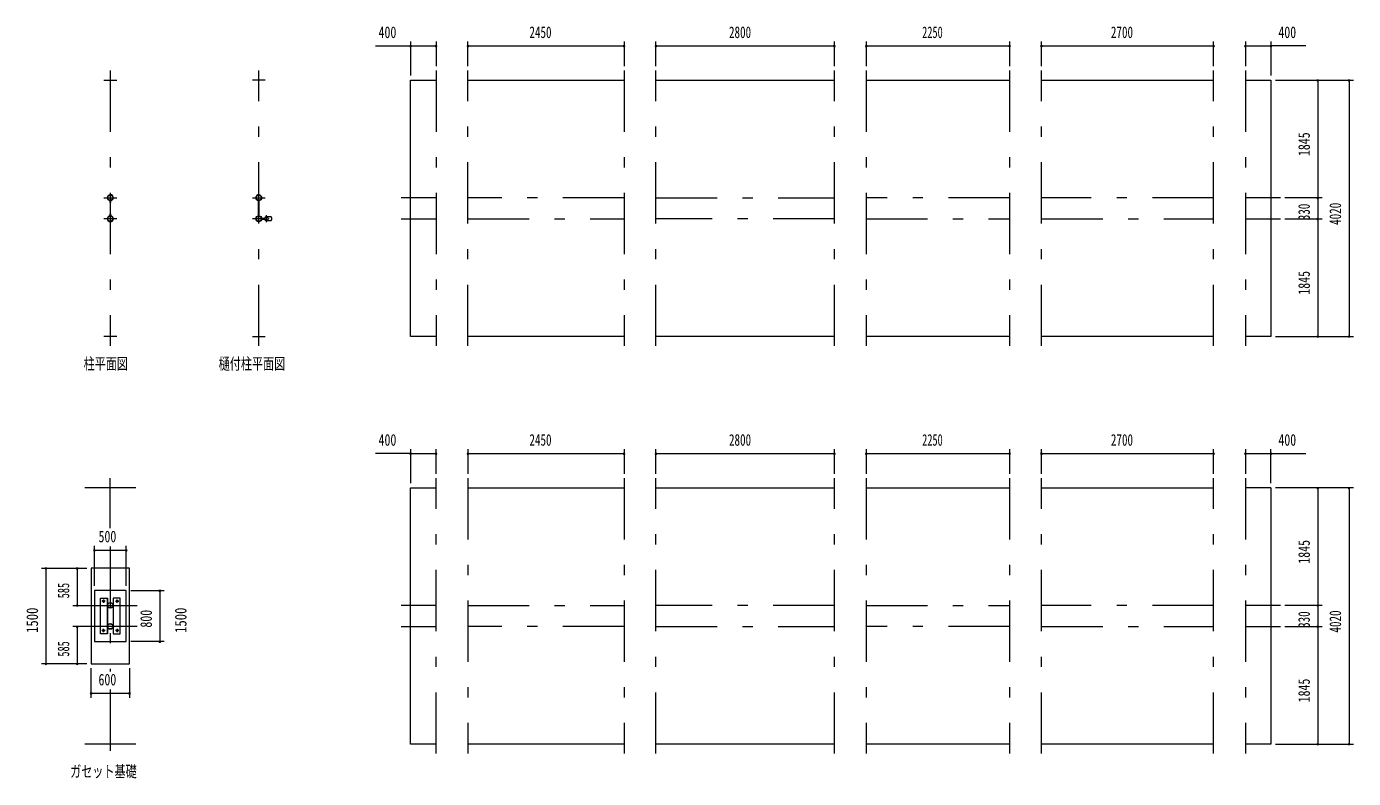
# Model space of a CAD drawing. Units: millimetres, scale not verified. Extents: x -31992 to 32005, y -14700 to 14700.
# Drawn here: x -31992 to -11171, y -11328 to 468 of the extents above; entities that cross this region are included whole.
import ezdxf
from ezdxf.enums import TextEntityAlignment as Align

# ---------------------------------------------------------------- set-up
doc = ezdxf.new("R2010")
doc.units = ezdxf.units.MM
doc.header["$LTSCALE"] = 80
doc.linetypes.add('USER3', pattern=[24, 12, -5, 2, -5])
for name, color, linetype, lineweight in [('0-2_1-07BOLD', 7, 'Continuous', 18), ('0-3_1-27CENTER', 3, 'USER3', 18), ('0-5_1-57DIM', 3, 'Continuous', 18)]:
    doc.layers.add(name, color=color, linetype=linetype, lineweight=lineweight)
doc.styles.add('ＭＳ ゴシック', font='')
doc.styles.get('ＭＳ ゴシック').set_extended_font_data('MS Gothic')

msp = doc.modelspace()

# ---------------------------------------------------------------- linework, layer by layer
at = {"layer": '0-2_1-07BOLD'}
for p, q in [((-30777.34, -372.46), (-30577.35, -372.46)), ((-28247.61, -372.46), (-28447.61, -372.46)), ((-25066.16, -372.46), (-22616.16, -372.46)), ((-22116.16, -372.46), (-19316.16, -372.46)), ((-18816.16, -372.46), (-16566.16, -372.46)), ((-16066.16, -372.46), (-13366.16, -372.46)), ((-30680.33, -2261.9), (-30680.33, -2503.01)), ((-30674.33, -2503.01), (-30674.33, -2261.9)), ((-28350.63, -2503.01), (-28350.63, -2261.9)), ((-28344.63, -2261.9), (-28344.63, -2503.01)), ((-28303.17, -2544.45), (-28256.96, -2544.45)), ((-28256.96, -2550.46), (-28303.17, -2550.46)), ((-28258.35, -2542.85), (-28301.7, -2542.85)), ((-28301.7, -2552.06), (-28258.35, -2552.06)), ((-28152.52, -2519.96), (-28220.1, -2519.96)), ((-28220.1, -2574.96), (-28152.52, -2574.96)), ((-30577.35, -4392.46), (-30777.34, -4392.46)), ((-28447.61, -4392.46), (-28247.61, -4392.46)), ((-22616.16, -4392.46), (-25066.16, -4392.46)), ((-19316.16, -4392.46), (-22116.16, -4392.46)), ((-16566.16, -4392.46), (-18816.16, -4392.46)), ((-13366.16, -4392.46), (-16066.16, -4392.46)), ((-30277.34, -6767.46), (-31077.34, -6767.46)), ((-25066.16, -6767.46), (-22616.16, -6767.46)), ((-22116.16, -6767.46), (-19316.16, -6767.46)), ((-18816.16, -6767.46), (-16566.16, -6767.46)), ((-16066.16, -6767.46), (-13366.16, -6767.46)), ((-12466.16, -6767.46), (-12866.16, -6767.46)), ((-30726.39, -8497.46), (-30726.39, -9057.46)), ((-30628.29, -9057.46), (-30628.29, -8497.46)), ((-30277.34, -10787.46), (-31077.34, -10787.46)), ((-22616.16, -10787.46), (-25066.16, -10787.46)), ((-19316.16, -10787.46), (-22116.16, -10787.46)), ((-16566.16, -10787.46), (-18816.16, -10787.46)), ((-13366.16, -10787.46), (-16066.16, -10787.46))]:
    msp.add_line(p, q, dxfattribs=at)
for points in [[(-25566.16, -4392.46), (-25966.16, -4392.46), (-25966.16, -372.46), (-25566.16, -372.46)], [(-12866.16, -372.46), (-12466.16, -372.46), (-12466.16, -4392.46), (-12866.16, -4392.46)], [(-30680.33, -2292.46), (-30681.93, -2292.46), (-30681.93, -2263.38)], [(-30672.73, -2263.38), (-30672.73, -2292.46), (-30674.33, -2292.46)], [(-28352.23, -2263.38), (-28352.23, -2292.46), (-28350.63, -2292.46)], [(-28344.63, -2292.46), (-28343.02, -2292.46), (-28343.02, -2263.38)], [(-30681.93, -2501.54), (-30681.93, -2472.46), (-30680.33, -2472.46)], [(-30674.33, -2472.46), (-30672.73, -2472.46), (-30672.73, -2501.54)], [(-28350.63, -2472.46), (-28352.23, -2472.46), (-28352.23, -2501.54)], [(-28343.02, -2501.54), (-28343.02, -2472.46), (-28344.63, -2472.46)], [(-25566.16, -10787.46), (-25966.16, -10787.46), (-25966.16, -6767.46), (-25566.16, -6767.46)], [(-12466.16, -6767.46), (-12466.16, -10787.46), (-12866.16, -10787.46)]]:
    msp.add_lwpolyline(points, dxfattribs=at)
for points in [[(-30977.34, -8027.45), (-30977.34, -9527.46), (-30377.34, -9527.46), (-30377.34, -8027.45)], [(-30927.34, -8377.46), (-30927.34, -9177.46), (-30427.35, -9177.46), (-30427.35, -8377.46)], [(-30833.9, -8497.46), (-30721.89, -8497.46), (-30721.89, -9057.46), (-30833.9, -9057.46)], [(-30632.79, -9057.46), (-30520.8, -9057.46), (-30520.8, -8497.46), (-30632.79, -8497.46)]]:
    msp.add_lwpolyline(points, close=True, dxfattribs=at)
for centre, radius in [((-30677.34, -2217.46), 44.55), ((-30677.34, -2217.46), 40.35), ((-30677.34, -2169.06), 2.25), ((-28347.62, -2217.46), 44.55), ((-28347.62, -2217.46), 40.35), ((-28347.62, -2169.06), 2.25), ((-30677.34, -2547.46), 44.55), ((-30677.34, -2547.46), 40.35), ((-30677.34, -2595.86), 2.25), ((-28347.62, -2547.46), 46.15), ((-28347.62, -2547.46), 44.55), ((-28347.62, -2547.46), 40.35), ((-28347.62, -2595.86), 2.25), ((-28229.62, -2547.46), 27.5), ((-28198.27, -2547.46), 2.25), ((-30783.84, -8547.46), 14.5), ((-30570.84, -8547.46), 14.5), ((-30677.35, -8612.46), 44.55), ((-30677.35, -8612.46), 40.35), ((-30677.35, -8942.45), 44.55), ((-30677.35, -8942.45), 40.35), ((-30783.84, -9007.46), 14.5), ((-30570.84, -9007.46), 14.5)]:
    msp.add_circle(centre, radius, dxfattribs=at)
for centre, radius, start, end in [((-30677.34, -2217.46), 46.15, 93.78961, 264.28209), ((-30677.34, -2169.06), 3.85, 322.09525, 270.00276), ((-30677.34, -2217.46), 46.15, 275.72758, 90.00154), ((-28347.62, -2217.46), 46.15, 89.99846, 264.27242), ((-28347.62, -2169.06), 3.85, 269.99724, 217.90475), ((-28347.62, -2217.46), 46.15, 275.71791, 86.21039), ((-30677.34, -2547.46), 46.15, 95.71837, 266.21085), ((-30677.34, -2595.86), 3.85, 90, 37.90752), ((-30677.34, -2547.46), 46.15, 269.99892, 84.27287), ((-28347.62, -2595.86), 3.85, 142.09248, 90), ((-28229.62, -2547.46), 29.1, 0, 170.90512), ((-28229.62, -2547.46), 29.1, 189.09599, 354.06984), ((-28247.02, -2547.46), 44.9, 19.58864, 37.76454), ((-28247.02, -2547.46), 44.9, 322.23546, 340.41136), ((-28198.27, -2547.46), 3.85, 180, 128.65778), ((-28188.01, -2547.46), 44.9, 322.23546, 37.76454)]:
    msp.add_arc(centre, radius, start, end, dxfattribs=at)
at = {"layer": '0-3_1-27CENTER'}
for p, q in [((-30677.34, -222.46), (-30677.34, -4542.46)), ((-28347.61, -4542.46), (-28347.61, -222.46)), ((-25566.16, -222.46), (-25566.16, -4542.46)), ((-25066.16, -4542.46), (-25066.16, -222.46)), ((-22616.16, -222.46), (-22616.16, -4542.46)), ((-22116.16, -4542.46), (-22116.16, -222.46)), ((-19316.16, -4542.46), (-19316.16, -222.46)), ((-18816.16, -222.46), (-18816.16, -4542.46)), ((-16566.16, -222.46), (-16566.16, -4542.46)), ((-16066.16, -4542.46), (-16066.16, -222.46)), ((-13366.16, -4542.46), (-13366.16, -222.46)), ((-12866.16, -222.46), (-12866.16, -4542.46)), ((-30777.34, -2217.46), (-30577.35, -2217.46)), ((-28447.61, -2217.46), (-28247.61, -2217.46)), ((-25566.16, -2217.46), (-26116.16, -2217.46)), ((-22616.16, -2217.46), (-25066.16, -2217.46)), ((-22116.16, -2217.46), (-19316.16, -2217.46)), ((-16566.16, -2217.46), (-18816.16, -2217.46)), ((-13366.16, -2217.46), (-16066.16, -2217.46)), ((-12316.16, -2217.46), (-12866.16, -2217.46)), ((-28229.62, -2492.46), (-28229.62, -2602.46)), ((-30577.35, -2547.46), (-30777.34, -2547.46)), ((-28247.61, -2547.46), (-28447.61, -2547.46)), ((-28280.09, -2558.22), (-28280.09, -2536.69)), ((-26116.16, -2547.46), (-25566.16, -2547.46)), ((-25066.16, -2547.46), (-22616.16, -2547.46)), ((-19316.16, -2547.46), (-22116.16, -2547.46)), ((-18816.16, -2547.46), (-16566.16, -2547.46)), ((-16066.16, -2547.46), (-13366.16, -2547.46)), ((-12866.16, -2547.46), (-12316.16, -2547.46)), ((-30677.35, -7398.87), (-30677.35, -6617.46)), ((-25566.16, -10937.46), (-25566.16, -6617.46)), ((-25066.16, -6617.46), (-25066.16, -10937.46)), ((-22616.16, -6617.46), (-22616.16, -10937.46)), ((-22116.16, -10937.46), (-22116.16, -6617.46)), ((-19316.16, -10937.46), (-19316.16, -6617.46)), ((-18816.16, -6617.46), (-18816.16, -10937.46)), ((-16566.16, -6617.46), (-16566.16, -10937.46)), ((-16066.16, -10937.46), (-16066.16, -6617.46)), ((-13366.16, -10937.46), (-13366.16, -6617.46)), ((-12866.16, -6617.46), (-12866.16, -10937.46)), ((-30677.35, -7687.46), (-30677.35, -9647.46)), ((-30783.84, -8522.46), (-30783.84, -8572.46)), ((-30570.84, -8572.46), (-30570.84, -8522.46)), ((-31077.34, -8612.46), (-30257.34, -8612.46)), ((-30758.85, -8547.46), (-30808.85, -8547.46)), ((-30595.85, -8547.46), (-30545.84, -8547.46)), ((-25566.16, -8612.46), (-26116.16, -8612.46)), ((-25066.16, -8612.46), (-22616.16, -8612.46)), ((-19316.16, -8612.46), (-22116.16, -8612.46)), ((-18816.16, -8612.46), (-16566.16, -8612.46)), ((-13366.16, -8612.46), (-16066.16, -8612.46)), ((-12316.16, -8612.46), (-12866.16, -8612.46)), ((-30257.34, -8942.45), (-31077.34, -8942.45)), ((-26116.16, -8942.46), (-25566.16, -8942.46)), ((-22616.16, -8942.46), (-25066.16, -8942.46)), ((-22116.16, -8942.46), (-19316.16, -8942.46)), ((-16566.16, -8942.46), (-18816.16, -8942.46)), ((-16066.16, -8942.46), (-13366.16, -8942.46)), ((-12866.16, -8942.46), (-12316.16, -8942.46)), ((-30758.85, -9007.46), (-30808.85, -9007.46)), ((-30783.84, -9032.46), (-30783.84, -8982.45)), ((-30545.84, -9007.46), (-30595.85, -9007.46)), ((-30570.84, -8982.45), (-30570.84, -9032.46)), ((-30677.35, -9932.27), (-30677.35, -10937.46))]:
    msp.add_line(p, q, dxfattribs=at)
at = {"layer": '0-5_1-57DIM'}
for p, q in [((-25966.16, 232.54), (-25966.16, -302.46)), ((-25566.16, 232.54), (-25566.16, -152.46)), ((-25066.16, -152.46), (-25066.16, 232.54)), ((-22616.16, 232.54), (-22616.16, -152.46)), ((-22116.16, -152.46), (-22116.16, 232.54)), ((-19316.16, -152.46), (-19316.16, 232.54)), ((-18816.16, 232.54), (-18816.16, -152.46)), ((-16566.16, 232.54), (-16566.16, -152.46)), ((-16066.16, -152.46), (-16066.16, 232.54)), ((-13366.16, -152.46), (-13366.16, 232.54)), ((-12866.16, 232.54), (-12866.16, -152.46)), ((-12466.16, 232.54), (-12466.16, -302.46)), ((-26515.66, 162.54), (-25966.16, 162.54)), ((-25952.16, 162.54), (-25980.16, 162.54)), ((-25966.16, 162.54), (-25566.16, 162.54)), ((-25552.16, 162.54), (-25580.16, 162.54)), ((-25052.16, 162.54), (-25080.16, 162.54)), ((-25066.16, 162.54), (-22616.16, 162.54)), ((-22602.16, 162.54), (-22630.16, 162.54)), ((-22102.16, 162.54), (-22130.16, 162.54)), ((-22116.16, 162.54), (-19316.16, 162.54)), ((-19302.16, 162.54), (-19330.16, 162.54)), ((-18802.16, 162.54), (-18830.16, 162.54)), ((-18816.16, 162.54), (-16566.16, 162.54)), ((-16552.16, 162.54), (-16580.16, 162.54)), ((-16052.16, 162.54), (-16080.16, 162.54)), ((-16066.16, 162.54), (-13366.16, 162.54)), ((-13352.16, 162.54), (-13380.16, 162.54)), ((-12852.16, 162.54), (-12880.16, 162.54)), ((-12866.16, 162.54), (-12466.16, 162.54)), ((-12452.16, 162.54), (-12480.16, 162.54)), ((-11916.66, 162.54), (-12466.16, 162.54)), ((-12396.16, -372.46), (-11171.16, -372.46)), ((-11717.16, -372.46), (-11745.16, -372.46)), ((-11731.16, -372.46), (-11731.16, -2217.46)), ((-11227.16, -372.46), (-11255.16, -372.46)), ((-11241.16, -372.46), (-11241.16, -4392.46)), ((-11661.16, -2217.46), (-12246.16, -2217.46)), ((-11717.16, -2217.46), (-11745.16, -2217.46)), ((-11731.16, -2217.46), (-11731.16, -2547.46)), ((-12246.16, -2547.46), (-11661.16, -2547.46)), ((-11717.16, -2547.46), (-11745.16, -2547.46)), ((-11731.16, -2547.46), (-11731.16, -4392.46)), ((-12396.16, -4392.46), (-11171.16, -4392.46)), ((-11717.16, -4392.46), (-11745.16, -4392.46)), ((-11227.16, -4392.46), (-11255.16, -4392.46)), ((-25966.16, -6232.46), (-26515.66, -6232.46)), ((-25952.16, -6232.46), (-25980.16, -6232.46)), ((-25966.16, -6162.46), (-25966.16, -6697.46)), ((-25966.16, -6232.46), (-25566.16, -6232.46)), ((-25552.16, -6232.46), (-25580.16, -6232.46)), ((-25566.16, -6547.46), (-25566.16, -6162.46)), ((-25052.16, -6232.46), (-25080.16, -6232.46)), ((-25066.16, -6162.46), (-25066.16, -6547.46)), ((-25066.16, -6232.46), (-22616.16, -6232.46)), ((-22602.16, -6232.46), (-22630.16, -6232.46)), ((-22616.16, -6162.46), (-22616.16, -6547.46)), ((-22102.16, -6232.46), (-22130.16, -6232.46)), ((-22116.16, -6547.46), (-22116.16, -6162.46)), ((-22116.16, -6232.46), (-19316.16, -6232.46)), ((-19302.16, -6232.46), (-19330.16, -6232.46)), ((-19316.16, -6547.46), (-19316.16, -6162.46)), ((-18802.16, -6232.46), (-18830.16, -6232.46)), ((-18816.16, -6162.46), (-18816.16, -6547.46)), ((-18816.16, -6232.46), (-16566.16, -6232.46)), ((-16552.16, -6232.46), (-16580.16, -6232.46)), ((-16566.16, -6162.46), (-16566.16, -6547.46)), ((-16052.16, -6232.46), (-16080.16, -6232.46)), ((-16066.16, -6547.46), (-16066.16, -6162.46)), ((-16066.16, -6232.46), (-13366.16, -6232.46)), ((-13352.16, -6232.46), (-13380.16, -6232.46)), ((-13366.16, -6547.46), (-13366.16, -6162.46)), ((-12852.16, -6232.46), (-12880.16, -6232.46)), ((-12866.16, -6162.46), (-12866.16, -6547.46)), ((-12866.16, -6232.46), (-12466.16, -6232.46)), ((-12452.16, -6232.46), (-12480.16, -6232.46)), ((-12466.16, -6697.46), (-12466.16, -6162.46)), ((-12466.16, -6232.46), (-11916.66, -6232.46)), ((-11171.16, -6767.46), (-12396.16, -6767.46)), ((-11717.16, -6767.46), (-11745.16, -6767.46)), ((-11731.16, -6767.46), (-11731.16, -8612.46)), ((-11227.16, -6767.46), (-11255.16, -6767.46)), ((-11241.16, -6767.46), (-11241.16, -10787.46)), ((-30927.34, -8307.46), (-30927.34, -7677.45)), ((-30427.35, -8307.46), (-30427.35, -7677.45)), ((-30913.34, -7747.45), (-30941.34, -7747.45)), ((-30927.34, -7747.45), (-30427.35, -7747.45)), ((-30413.35, -7747.45), (-30441.35, -7747.45)), ((-31757.34, -8027.45), (-31047.34, -8027.45)), ((-31673.35, -8027.45), (-31701.35, -8027.45)), ((-31687.34, -8027.45), (-31687.34, -9527.46)), ((-31183.34, -8027.45), (-31211.34, -8027.45)), ((-31197.34, -8027.45), (-31197.34, -8612.46)), ((-30357.35, -8377.46), (-29830.42, -8377.46)), ((-29886.42, -8377.46), (-29914.42, -8377.46)), ((-29900.42, -8377.46), (-29900.42, -9177.46)), ((-31267.34, -8612.46), (-31047.34, -8612.46)), ((-31183.34, -8612.46), (-31211.34, -8612.46)), ((-11661.16, -8612.46), (-12246.16, -8612.46)), ((-11717.16, -8612.46), (-11745.16, -8612.46)), ((-11731.16, -8612.46), (-11731.16, -8942.46)), ((-31047.34, -8942.45), (-31267.34, -8942.45)), ((-31183.34, -8942.45), (-31211.34, -8942.45)), ((-31197.34, -8942.45), (-31197.34, -9527.46)), ((-12246.16, -8942.46), (-11661.16, -8942.46)), ((-11717.16, -8942.46), (-11745.16, -8942.46)), ((-11731.16, -8942.46), (-11731.16, -10787.46)), ((-29830.42, -9177.46), (-30357.35, -9177.46)), ((-29886.42, -9177.46), (-29914.42, -9177.46)), ((-31047.34, -9527.46), (-31757.34, -9527.46)), ((-31673.35, -9527.46), (-31701.35, -9527.46)), ((-31183.34, -9527.46), (-31211.34, -9527.46)), ((-30977.34, -10062.27), (-30977.34, -9597.46)), ((-30377.34, -9597.46), (-30377.34, -10062.27)), ((-30963.34, -9992.27), (-30991.34, -9992.27)), ((-30977.34, -9992.27), (-30377.34, -9992.27)), ((-30363.34, -9992.27), (-30391.34, -9992.27)), ((-12396.16, -10787.46), (-11171.16, -10787.46)), ((-11717.16, -10787.46), (-11745.16, -10787.46)), ((-11227.16, -10787.46), (-11255.16, -10787.46))]:
    msp.add_line(p, q, dxfattribs=at)
for centre in [(-25966.16, 162.54), (-25566.16, 162.54), (-25066.16, 162.54), (-22616.16, 162.54), (-22116.16, 162.54), (-19316.16, 162.54), (-18816.16, 162.54), (-16566.16, 162.54), (-16066.16, 162.54), (-13366.16, 162.54), (-12866.16, 162.54), (-12466.16, 162.54), (-11731.16, -372.46), (-11241.16, -372.46), (-11731.16, -2217.46), (-11731.16, -2547.46), (-11731.16, -4392.46), (-11241.16, -4392.46), (-25966.16, -6232.46), (-25566.16, -6232.46), (-25066.16, -6232.46), (-22616.16, -6232.46), (-22116.16, -6232.46), (-19316.16, -6232.46), (-18816.16, -6232.46), (-16566.16, -6232.46), (-16066.16, -6232.46), (-13366.16, -6232.46), (-12866.16, -6232.46), (-12466.16, -6232.46), (-11731.16, -6767.46), (-11241.16, -6767.46), (-30927.34, -7747.45), (-30427.35, -7747.45), (-31687.35, -8027.45), (-31197.34, -8027.45), (-29900.42, -8377.46), (-31197.34, -8612.46), (-11731.16, -8612.46), (-31197.34, -8942.45), (-11731.16, -8942.46), (-29900.42, -9177.46), (-31687.35, -9527.46), (-31197.34, -9527.46), (-30977.34, -9992.27), (-30377.34, -9992.27), (-11731.16, -10787.46), (-11241.16, -10787.46)]:
    msp.add_arc(centre, 14, 180, 0, dxfattribs=at)

# ---------------------------------------------------------------- texts
at = {"layer": '0-5_1-57DIM', "color": 7, "style": 'ＭＳ ゴシック'}
for s, width, p in [('400', 0.75, (-26468.58, 232.54)), ('2450', 0.7, (-24101.57, 232.54)), ('2800', 0.7, (-20969.94, 232.54)), ('2250', 0.65, (-17938.51, 232.54)), ('2700', 0.7, (-14977.4, 232.54)), ('400', 0.75, (-12349.08, 232.54)), ('柱平面図', 0.7, (-31097.35, -4967.59)), ('樋付柱平面図', 0.7, (-28977.61, -4967.59)), ('400', 0.75, (-26468.58, -6162.46)), ('2450', 0.7, (-24101.57, -6162.46)), ('2800', 0.7, (-20969.94, -6162.46)), ('2250', 0.65, (-17938.51, -6162.46)), ('2700', 0.7, (-14977.4, -6162.46)), ('400', 0.75, (-12349.08, -6162.46)), ('500', 0.75, (-30862.76, -7677.45)), ('600', 0.75, (-30863.34, -9922.27)), ('ガセット基礎', 0.7, (-31307.35, -11362.59))]:
    msp.add_text(s, height=182.3, dxfattribs=dict(at, width=width)).set_placement(p, align=Align.BOTTOM_LEFT)
for s, width, p in [('1845', 0.75, (-11801.16, -1564.08)), ('330', 0.7, (-11801.16, -2571.21)), ('4020', 0.7, (-11311.16, -2644.11)), ('1845', 0.75, (-11801.16, -3739.07)), ('1845', 0.75, (-11801.16, -7959.08)), ('585', 0.65, (-31267.34, -8501.81)), ('1500', 0.8, (-31757.35, -9044.83)), ('800', 0.75, (-29970.42, -8961.43)), ('1500', 0.8, (-29427.61, -9044.83)), ('330', 0.7, (-11801.16, -8966.22)), ('4020', 0.7, (-11311.16, -9039.12)), ('585', 0.65, (-31267.34, -9416.81)), ('1845', 0.75, (-11801.16, -10134.08))]:
    msp.add_text(s, height=182.3, rotation=90, dxfattribs=dict(at, width=width)).set_placement(p, align=Align.BOTTOM_LEFT)

doc.saveas('drawing.dxf')
